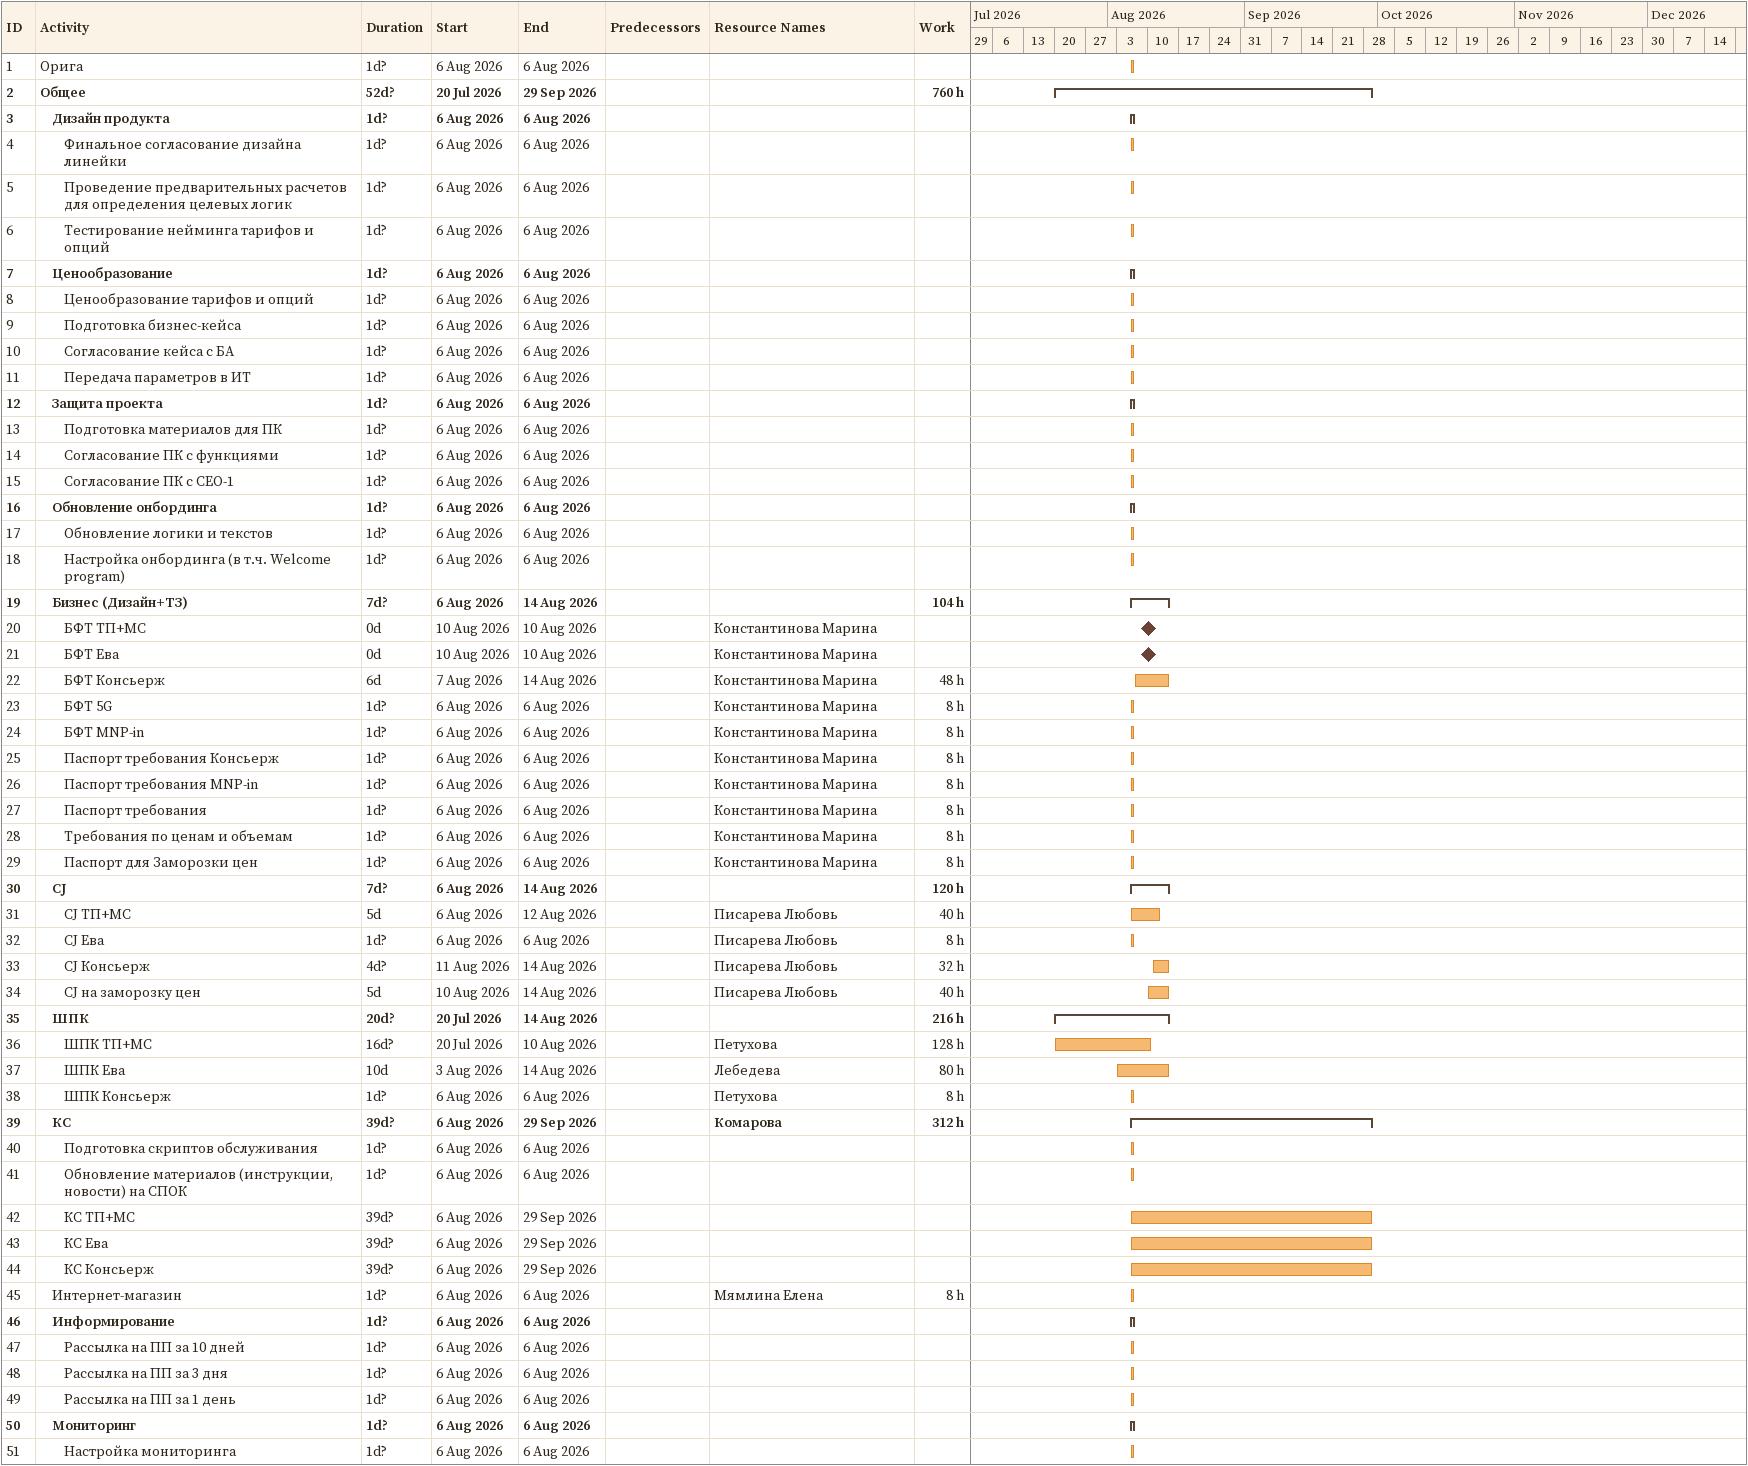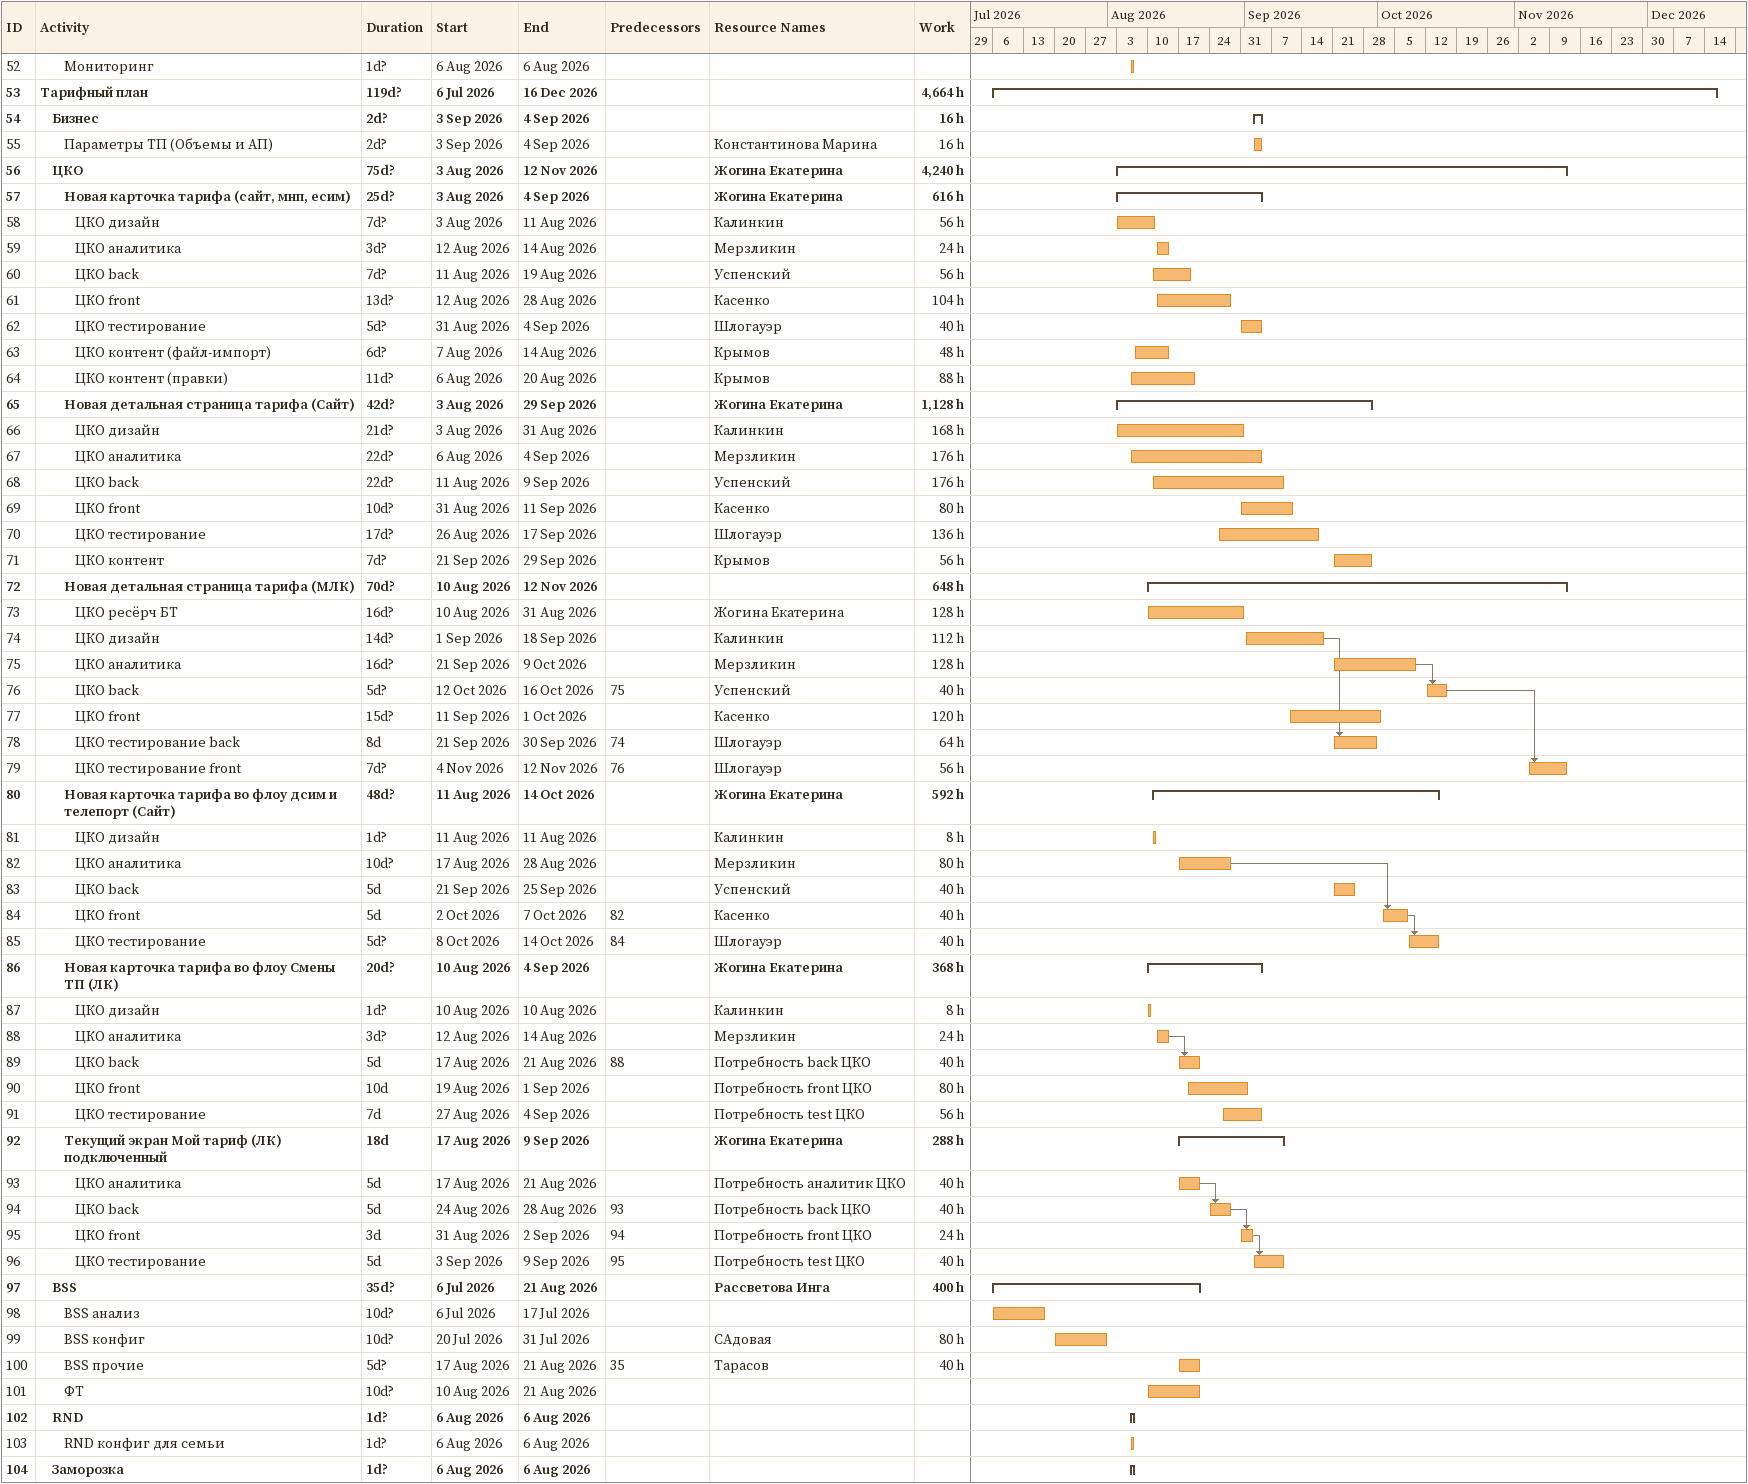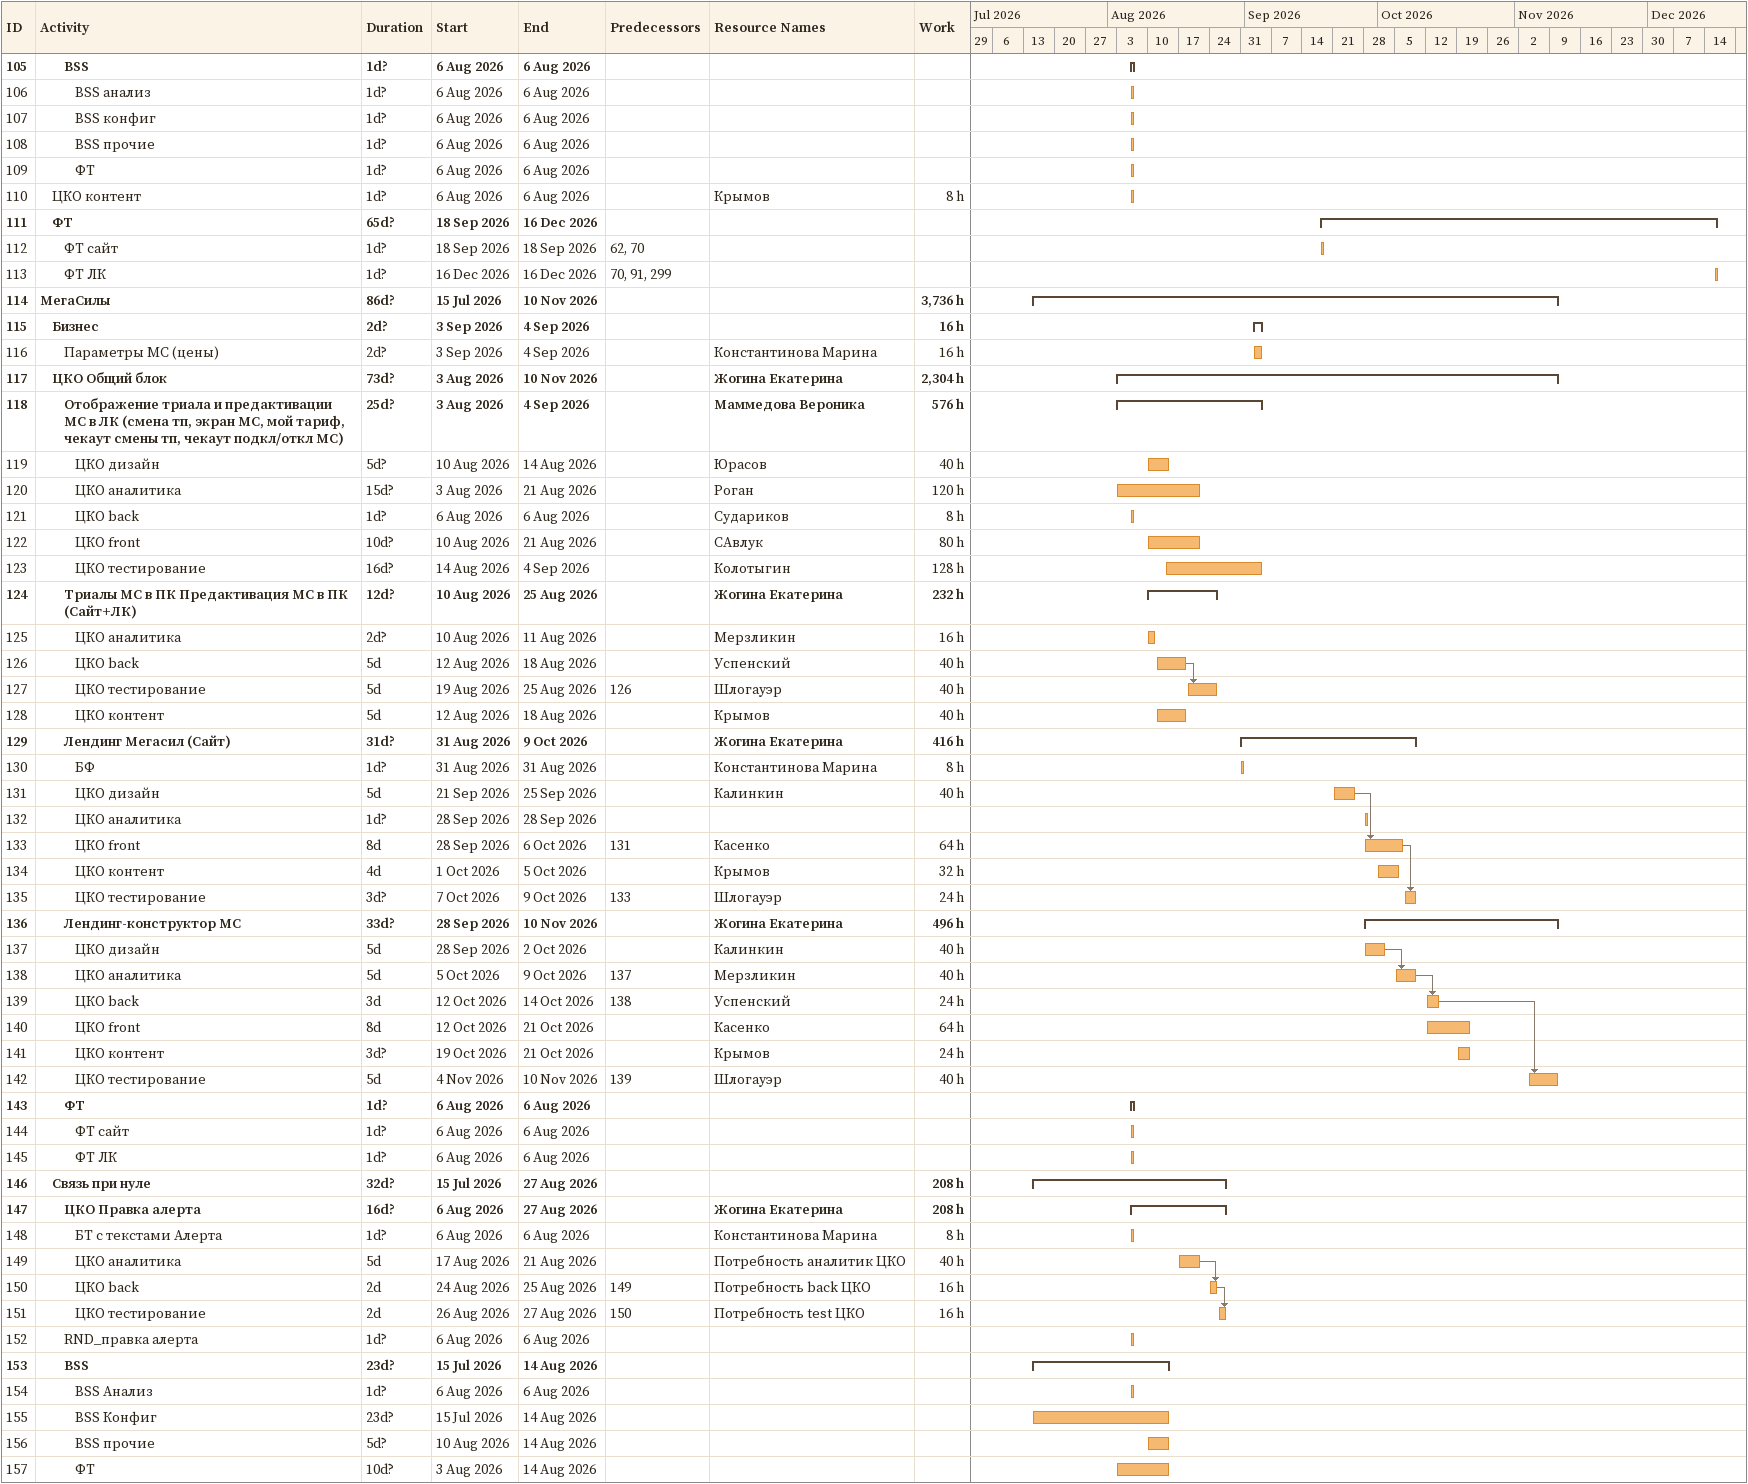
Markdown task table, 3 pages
| ID | Level | Task | Duration | Start | Finish | Predecessors | Resources | Work (h) |
|---|---|---|---|---|---|---|---|---|
| 1 | 1 | Орига | 1d? | 2026-08-06 | 2026-08-06 |  |  |  |
| 2 | 1 | **Общее** | 52d? | 2026-07-20 | 2026-09-29 |  |  | 760 |
| 3 | 2 | **Дизайн продукта** | 1d? | 2026-08-06 | 2026-08-06 |  |  |  |
| 4 | 3 | Финальное согласование дизайна линейки | 1d? | 2026-08-06 | 2026-08-06 |  |  |  |
| 5 | 3 | Проведение предварительных расчетов для определения целевых логик | 1d? | 2026-08-06 | 2026-08-06 |  |  |  |
| 6 | 3 | Тестирование нейминга тарифов и опций | 1d? | 2026-08-06 | 2026-08-06 |  |  |  |
| 7 | 2 | **Ценообразование** | 1d? | 2026-08-06 | 2026-08-06 |  |  |  |
| 8 | 3 | Ценообразование тарифов и опций | 1d? | 2026-08-06 | 2026-08-06 |  |  |  |
| 9 | 3 | Подготовка бизнес-кейса | 1d? | 2026-08-06 | 2026-08-06 |  |  |  |
| 10 | 3 | Согласование кейса с БА | 1d? | 2026-08-06 | 2026-08-06 |  |  |  |
| 11 | 3 | Передача параметров в ИТ | 1d? | 2026-08-06 | 2026-08-06 |  |  |  |
| 12 | 2 | **Защита проекта** | 1d? | 2026-08-06 | 2026-08-06 |  |  |  |
| 13 | 3 | Подготовка материалов для ПК | 1d? | 2026-08-06 | 2026-08-06 |  |  |  |
| 14 | 3 | Согласование ПК с функциями | 1d? | 2026-08-06 | 2026-08-06 |  |  |  |
| 15 | 3 | Согласование ПК с СЕО-1 | 1d? | 2026-08-06 | 2026-08-06 |  |  |  |
| 16 | 2 | **Обновление онбординга** | 1d? | 2026-08-06 | 2026-08-06 |  |  |  |
| 17 | 3 | Обновление логики и текстов | 1d? | 2026-08-06 | 2026-08-06 |  |  |  |
| 18 | 3 | Настройка онбординга (в т.ч. Welcome program) | 1d? | 2026-08-06 | 2026-08-06 |  |  |  |
| 19 | 2 | **Бизнес (Дизайн+ТЗ)** | 7d? | 2026-08-06 | 2026-08-14 |  |  | 104 |
| 20 | 3 | БФТ ТП+МС | 0d | 2026-08-10 | 2026-08-10 |  | Константинова Марина |  |
| 21 | 3 | БФТ Ева | 0d | 2026-08-10 | 2026-08-10 |  | Константинова Марина |  |
| 22 | 3 | БФТ Консьерж | 6d | 2026-08-07 | 2026-08-14 |  | Константинова Марина | 48 |
| 23 | 3 | БФТ 5G | 1d? | 2026-08-06 | 2026-08-06 |  | Константинова Марина | 8 |
| 24 | 3 | БФТ MNP-in | 1d? | 2026-08-06 | 2026-08-06 |  | Константинова Марина | 8 |
| 25 | 3 | Паспорт требования Консьерж | 1d? | 2026-08-06 | 2026-08-06 |  | Константинова Марина | 8 |
| 26 | 3 | Паспорт требования MNP-in | 1d? | 2026-08-06 | 2026-08-06 |  | Константинова Марина | 8 |
| 27 | 3 | Паспорт требования | 1d? | 2026-08-06 | 2026-08-06 |  | Константинова Марина | 8 |
| 28 | 3 | Требования по ценам и объемам | 1d? | 2026-08-06 | 2026-08-06 |  | Константинова Марина | 8 |
| 29 | 3 | Паспорт для Заморозки цен | 1d? | 2026-08-06 | 2026-08-06 |  | Константинова Марина | 8 |
| 30 | 2 | **CJ** | 7d? | 2026-08-06 | 2026-08-14 |  |  | 120 |
| 31 | 3 | CJ ТП+МС | 5d | 2026-08-06 | 2026-08-12 |  | Писарева Любовь | 40 |
| 32 | 3 | CJ Ева | 1d? | 2026-08-06 | 2026-08-06 |  | Писарева Любовь | 8 |
| 33 | 3 | CJ Консьерж | 4d? | 2026-08-11 | 2026-08-14 |  | Писарева Любовь | 32 |
| 34 | 3 | CJ на заморозку цен | 5d | 2026-08-10 | 2026-08-14 |  | Писарева Любовь | 40 |
| 35 | 2 | **ШПК** | 20d? | 2026-07-20 | 2026-08-14 |  |  | 216 |
| 36 | 3 | ШПК ТП+МС | 16d? | 2026-07-20 | 2026-08-10 |  | Петухова | 128 |
| 37 | 3 | ШПК Ева | 10d | 2026-08-03 | 2026-08-14 |  | Лебедева | 80 |
| 38 | 3 | ШПК Консьерж | 1d? | 2026-08-06 | 2026-08-06 |  | Петухова | 8 |
| 39 | 2 | **КС** | 39d? | 2026-08-06 | 2026-09-29 |  | Комарова | 312 |
| 40 | 3 | Подготовка скриптов обслуживания | 1d? | 2026-08-06 | 2026-08-06 |  |  |  |
| 41 | 3 | Обновление материалов (инструкции, новости) на СПОК | 1d? | 2026-08-06 | 2026-08-06 |  |  |  |
| 42 | 3 | КС ТП+МС | 39d? | 2026-08-06 | 2026-09-29 |  |  |  |
| 43 | 3 | КС Ева | 39d? | 2026-08-06 | 2026-09-29 |  |  |  |
| 44 | 3 | КС Консьерж | 39d? | 2026-08-06 | 2026-09-29 |  |  |  |
| 45 | 2 | Интернет-магазин | 1d? | 2026-08-06 | 2026-08-06 |  | Мямлина Елена | 8 |
| 46 | 2 | **Информирование** | 1d? | 2026-08-06 | 2026-08-06 |  |  |  |
| 47 | 3 | Рассылка на ПП за 10 дней | 1d? | 2026-08-06 | 2026-08-06 |  |  |  |
| 48 | 3 | Рассылка на ПП за 3 дня | 1d? | 2026-08-06 | 2026-08-06 |  |  |  |
| 49 | 3 | Рассылка на ПП за 1 день | 1d? | 2026-08-06 | 2026-08-06 |  |  |  |
| 50 | 2 | **Мониторинг** | 1d? | 2026-08-06 | 2026-08-06 |  |  |  |
| 51 | 3 | Настройка мониторинга | 1d? | 2026-08-06 | 2026-08-06 |  |  |  |
| 52 | 3 | Мониторинг | 1d? | 2026-08-06 | 2026-08-06 |  |  |  |
| 53 | 1 | **Тарифный план** | 119d? | 2026-07-06 | 2026-12-16 |  |  | 4664 |
| 54 | 2 | **Бизнес** | 2d? | 2026-09-03 | 2026-09-04 |  |  | 16 |
| 55 | 3 | Параметры ТП (Объемы и АП) | 2d? | 2026-09-03 | 2026-09-04 |  | Константинова Марина | 16 |
| 56 | 2 | **ЦКО** | 75d? | 2026-08-03 | 2026-11-12 |  | Жогина Екатерина | 4240 |
| 57 | 3 | **Новая карточка тарифа (cайт, мнп, есим)** | 25d? | 2026-08-03 | 2026-09-04 |  | Жогина Екатерина | 616 |
| 58 | 4 | ЦКО дизайн | 7d? | 2026-08-03 | 2026-08-11 |  | Калинкин | 56 |
| 59 | 4 | ЦКО аналитика | 3d? | 2026-08-12 | 2026-08-14 |  | Мерзликин | 24 |
| 60 | 4 | ЦКО back | 7d? | 2026-08-11 | 2026-08-19 |  | Успенский | 56 |
| 61 | 4 | ЦКО front | 13d? | 2026-08-12 | 2026-08-28 |  | Касенко | 104 |
| 62 | 4 | ЦКО тестирование | 5d? | 2026-08-31 | 2026-09-04 |  | Шлогауэр | 40 |
| 63 | 4 | ЦКО контент (файл-импорт) | 6d? | 2026-08-07 | 2026-08-14 |  | Крымов | 48 |
| 64 | 4 | ЦКО контент (правки) | 11d? | 2026-08-06 | 2026-08-20 |  | Крымов | 88 |
| 65 | 3 | **Новая детальная страница тарифа (Сайт)** | 42d? | 2026-08-03 | 2026-09-29 |  | Жогина Екатерина | 1128 |
| 66 | 4 | ЦКО дизайн | 21d? | 2026-08-03 | 2026-08-31 |  | Калинкин | 168 |
| 67 | 4 | ЦКО аналитика | 22d? | 2026-08-06 | 2026-09-04 |  | Мерзликин | 176 |
| 68 | 4 | ЦКО back | 22d? | 2026-08-11 | 2026-09-09 |  | Успенский | 176 |
| 69 | 4 | ЦКО front | 10d? | 2026-08-31 | 2026-09-11 |  | Касенко | 80 |
| 70 | 4 | ЦКО тестирование | 17d? | 2026-08-26 | 2026-09-17 |  | Шлогауэр | 136 |
| 71 | 4 | ЦКО контент | 7d? | 2026-09-21 | 2026-09-29 |  | Крымов | 56 |
| 72 | 3 | **Новая детальная страница тарифа (МЛК)** | 70d? | 2026-08-10 | 2026-11-12 |  |  | 648 |
| 73 | 4 | ЦКО ресёрч БТ | 16d? | 2026-08-10 | 2026-08-31 |  | Жогина Екатерина | 128 |
| 74 | 4 | ЦКО дизайн | 14d? | 2026-09-01 | 2026-09-18 |  | Калинкин | 112 |
| 75 | 4 | ЦКО аналитика | 16d? | 2026-09-21 | 2026-10-09 |  | Мерзликин | 128 |
| 76 | 4 | ЦКО back | 5d? | 2026-10-12 | 2026-10-16 | 75 | Успенский | 40 |
| 77 | 4 | ЦКО front | 15d? | 2026-09-11 | 2026-10-01 |  | Касенко | 120 |
| 78 | 4 | ЦКО тестирование back | 8d | 2026-09-21 | 2026-09-30 | 74 | Шлогауэр | 64 |
| 79 | 4 | ЦКО тестирование front | 7d? | 2026-11-04 | 2026-11-12 | 76 | Шлогауэр | 56 |
| 80 | 3 | **Новая карточка тарифа во флоу дсим и телепорт (Сайт)** | 48d? | 2026-08-11 | 2026-10-14 |  | Жогина Екатерина | 592 |
| 81 | 4 | ЦКО дизайн | 1d? | 2026-08-11 | 2026-08-11 |  | Калинкин | 8 |
| 82 | 4 | ЦКО аналитика | 10d? | 2026-08-17 | 2026-08-28 |  | Мерзликин | 80 |
| 83 | 4 | ЦКО back | 5d | 2026-09-21 | 2026-09-25 |  | Успенский | 40 |
| 84 | 4 | ЦКО front | 5d | 2026-10-02 | 2026-10-07 | 82 | Касенко | 40 |
| 85 | 4 | ЦКО тестирование | 5d? | 2026-10-08 | 2026-10-14 | 84 | Шлогауэр | 40 |
| 86 | 3 | **Новая карточка тарифа во флоу Смены ТП (ЛК)** | 20d? | 2026-08-10 | 2026-09-04 |  | Жогина Екатерина | 368 |
| 87 | 4 | ЦКО дизайн | 1d? | 2026-08-10 | 2026-08-10 |  | Калинкин | 8 |
| 88 | 4 | ЦКО аналитика | 3d? | 2026-08-12 | 2026-08-14 |  | Мерзликин | 24 |
| 89 | 4 | ЦКО back | 5d | 2026-08-17 | 2026-08-21 | 88 | Потребность back ЦКО | 40 |
| 90 | 4 | ЦКО front | 10d | 2026-08-19 | 2026-09-01 |  | Потребность front ЦКО | 80 |
| 91 | 4 | ЦКО тестирование | 7d | 2026-08-27 | 2026-09-04 |  | Потребность test ЦКО | 56 |
| 92 | 3 | **Текущий экран Мой тариф (ЛК) подключенный** | 18d | 2026-08-17 | 2026-09-09 |  | Жогина Екатерина | 288 |
| 93 | 4 | ЦКО аналитика | 5d | 2026-08-17 | 2026-08-21 |  | Потребность аналитик ЦКО | 40 |
| 94 | 4 | ЦКО back | 5d | 2026-08-24 | 2026-08-28 | 93 | Потребность back ЦКО | 40 |
| 95 | 4 | ЦКО front | 3d | 2026-08-31 | 2026-09-02 | 94 | Потребность front ЦКО | 24 |
| 96 | 4 | ЦКО тестирование | 5d | 2026-09-03 | 2026-09-09 | 95 | Потребность test ЦКО | 40 |
| 97 | 2 | **BSS** | 35d? | 2026-07-06 | 2026-08-21 |  | Рассветова Инга | 400 |
| 98 | 3 | BSS анализ | 10d? | 2026-07-06 | 2026-07-17 |  |  |  |
| 99 | 3 | BSS конфиг | 10d? | 2026-07-20 | 2026-07-31 |  | САдовая | 80 |
| 100 | 3 | BSS прочие | 5d? | 2026-08-17 | 2026-08-21 | 35 | Тарасов | 40 |
| 101 | 3 | ФТ | 10d? | 2026-08-10 | 2026-08-21 |  |  |  |
| 102 | 2 | **RND** | 1d? | 2026-08-06 | 2026-08-06 |  |  |  |
| 103 | 3 | RND конфиг для семьи | 1d? | 2026-08-06 | 2026-08-06 |  |  |  |
| 104 | 2 | **Заморозка** | 1d? | 2026-08-06 | 2026-08-06 |  |  |  |
| 105 | 3 | **BSS** | 1d? | 2026-08-06 | 2026-08-06 |  |  |  |
| 106 | 4 | BSS анализ | 1d? | 2026-08-06 | 2026-08-06 |  |  |  |
| 107 | 4 | BSS конфиг | 1d? | 2026-08-06 | 2026-08-06 |  |  |  |
| 108 | 4 | BSS прочие | 1d? | 2026-08-06 | 2026-08-06 |  |  |  |
| 109 | 4 | ФТ | 1d? | 2026-08-06 | 2026-08-06 |  |  |  |
| 110 | 2 | ЦКО контент | 1d? | 2026-08-06 | 2026-08-06 |  | Крымов | 8 |
| 111 | 2 | **ФТ** | 65d? | 2026-09-18 | 2026-12-16 |  |  |  |
| 112 | 3 | ФТ сайт | 1d? | 2026-09-18 | 2026-09-18 | 62, 70 |  |  |
| 113 | 3 | ФТ ЛК | 1d? | 2026-12-16 | 2026-12-16 | 70, 91, 299 |  |  |
| 114 | 1 | **МегаСилы** | 86d? | 2026-07-15 | 2026-11-10 |  |  | 3736 |
| 115 | 2 | **Бизнес** | 2d? | 2026-09-03 | 2026-09-04 |  |  | 16 |
| 116 | 3 | Параметры МС (цены) | 2d? | 2026-09-03 | 2026-09-04 |  | Константинова Марина | 16 |
| 117 | 2 | **ЦКО Общий блок** | 73d? | 2026-08-03 | 2026-11-10 |  | Жогина Екатерина | 2304 |
| 118 | 3 | **Отображение триала и предактивации МС в ЛК (смена тп, экран МС, мой тариф, чекаут смены тп, чекаут подкл/откл МС)** | 25d? | 2026-08-03 | 2026-09-04 |  | Маммедова Вероника | 576 |
| 119 | 4 | ЦКО дизайн | 5d? | 2026-08-10 | 2026-08-14 |  | Юрасов | 40 |
| 120 | 4 | ЦКО аналитика | 15d? | 2026-08-03 | 2026-08-21 |  | Роган | 120 |
| 121 | 4 | ЦКО back | 1d? | 2026-08-06 | 2026-08-06 |  | Судариков | 8 |
| 122 | 4 | ЦКО front | 10d? | 2026-08-10 | 2026-08-21 |  | САвлук | 80 |
| 123 | 4 | ЦКО тестирование | 16d? | 2026-08-14 | 2026-09-04 |  | Колотыгин | 128 |
| 124 | 3 | **Триалы МС в ПК Предактивация МС в ПК (Сайт+ЛК)** | 12d? | 2026-08-10 | 2026-08-25 |  | Жогина Екатерина | 232 |
| 125 | 4 | ЦКО аналитика | 2d? | 2026-08-10 | 2026-08-11 |  | Мерзликин | 16 |
| 126 | 4 | ЦКО back | 5d | 2026-08-12 | 2026-08-18 |  | Успенский | 40 |
| 127 | 4 | ЦКО тестирование | 5d | 2026-08-19 | 2026-08-25 | 126 | Шлогауэр | 40 |
| 128 | 4 | ЦКО контент | 5d | 2026-08-12 | 2026-08-18 |  | Крымов | 40 |
| 129 | 3 | **Лендинг Мегасил (Сайт)** | 31d? | 2026-08-31 | 2026-10-09 |  | Жогина Екатерина | 416 |
| 130 | 4 | БФ | 1d? | 2026-08-31 | 2026-08-31 |  | Константинова Марина | 8 |
| 131 | 4 | ЦКО дизайн | 5d | 2026-09-21 | 2026-09-25 |  | Калинкин | 40 |
| 132 | 4 | ЦКО аналитика | 1d? | 2026-09-28 | 2026-09-28 |  |  |  |
| 133 | 4 | ЦКО front | 8d | 2026-09-28 | 2026-10-06 | 131 | Касенко | 64 |
| 134 | 4 | ЦКО контент | 4d | 2026-10-01 | 2026-10-05 |  | Крымов | 32 |
| 135 | 4 | ЦКО тестирование | 3d? | 2026-10-07 | 2026-10-09 | 133 | Шлогауэр | 24 |
| 136 | 3 | **Лендинг-конструктор МС** | 33d? | 2026-09-28 | 2026-11-10 |  | Жогина Екатерина | 496 |
| 137 | 4 | ЦКО дизайн | 5d | 2026-09-28 | 2026-10-02 |  | Калинкин | 40 |
| 138 | 4 | ЦКО аналитика | 5d | 2026-10-05 | 2026-10-09 | 137 | Мерзликин | 40 |
| 139 | 4 | ЦКО back | 3d | 2026-10-12 | 2026-10-14 | 138 | Успенский | 24 |
| 140 | 4 | ЦКО front | 8d | 2026-10-12 | 2026-10-21 |  | Касенко | 64 |
| 141 | 4 | ЦКО контент | 3d? | 2026-10-19 | 2026-10-21 |  | Крымов | 24 |
| 142 | 4 | ЦКО тестирование | 5d | 2026-11-04 | 2026-11-10 | 139 | Шлогауэр | 40 |
| 143 | 3 | **ФТ** | 1d? | 2026-08-06 | 2026-08-06 |  |  |  |
| 144 | 4 | ФТ сайт | 1d? | 2026-08-06 | 2026-08-06 |  |  |  |
| 145 | 4 | ФТ ЛК | 1d? | 2026-08-06 | 2026-08-06 |  |  |  |
| 146 | 2 | **Связь при нуле** | 32d? | 2026-07-15 | 2026-08-27 |  |  | 208 |
| 147 | 3 | **ЦКО Правка алерта** | 16d? | 2026-08-06 | 2026-08-27 |  | Жогина Екатерина | 208 |
| 148 | 4 | БТ с текстами Алерта | 1d? | 2026-08-06 | 2026-08-06 |  | Константинова Марина | 8 |
| 149 | 4 | ЦКО аналитика | 5d | 2026-08-17 | 2026-08-21 |  | Потребность аналитик ЦКО | 40 |
| 150 | 4 | ЦКО back | 2d | 2026-08-24 | 2026-08-25 | 149 | Потребность back ЦКО | 16 |
| 151 | 4 | ЦКО тестирование | 2d | 2026-08-26 | 2026-08-27 | 150 | Потребность test ЦКО | 16 |
| 152 | 3 | RND_правка алерта | 1d? | 2026-08-06 | 2026-08-06 |  |  |  |
| 153 | 3 | **BSS** | 23d? | 2026-07-15 | 2026-08-14 |  |  |  |
| 154 | 4 | BSS Анализ | 1d? | 2026-08-06 | 2026-08-06 |  |  |  |
| 155 | 4 | BSS Конфиг | 23d? | 2026-07-15 | 2026-08-14 |  |  |  |
| 156 | 4 | BSS прочие | 5d? | 2026-08-10 | 2026-08-14 |  |  |  |
| 157 | 4 | ФТ | 10d? | 2026-08-03 | 2026-08-14 |  |  |  |
